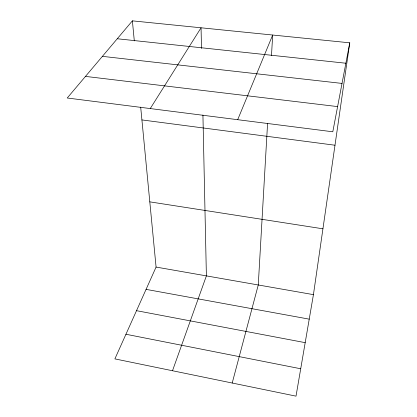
<?xml version="1.0" encoding="UTF-8"?>
<svg xmlns="http://www.w3.org/2000/svg" width="417" height="417" viewBox="0 0 417 417"><rect width="100%" height="100%" fill="white"/><g stroke="black" fill="none" stroke-linecap="round" stroke-linejoin="round"><path stroke-width="0.63" d="M267.578 123.422L258.269 284.973L232.206 383.025M271.483 55.711L272.676 35.028L237.695 119.695M140.685 107.127L156.078 267.068L114.889 358.891L296.013 396.15L313.433 294.637L349.764 42.821L132.382 20.85L67.236 98.005L332.797 131.793L349.764 42.821M172.502 370.744L206.389 275.882L202.928 115.035M150.256 108.571L201.051 27.788L201.5 48.471M117.26 38.755L345.87 63.228M102.405 56.352L342.023 83.421M85.485 76.394L337.603 106.596M141.916 119.924L334.987 145.225M149.802 201.854L322.93 228.808M156.078 267.068L313.433 294.637M146.075 289.367L309.226 319.146M136.515 310.675L305.192 342.654M125.939 334.252L300.714 368.764M132.382 20.85L134.31 40.892"/></g></svg>
